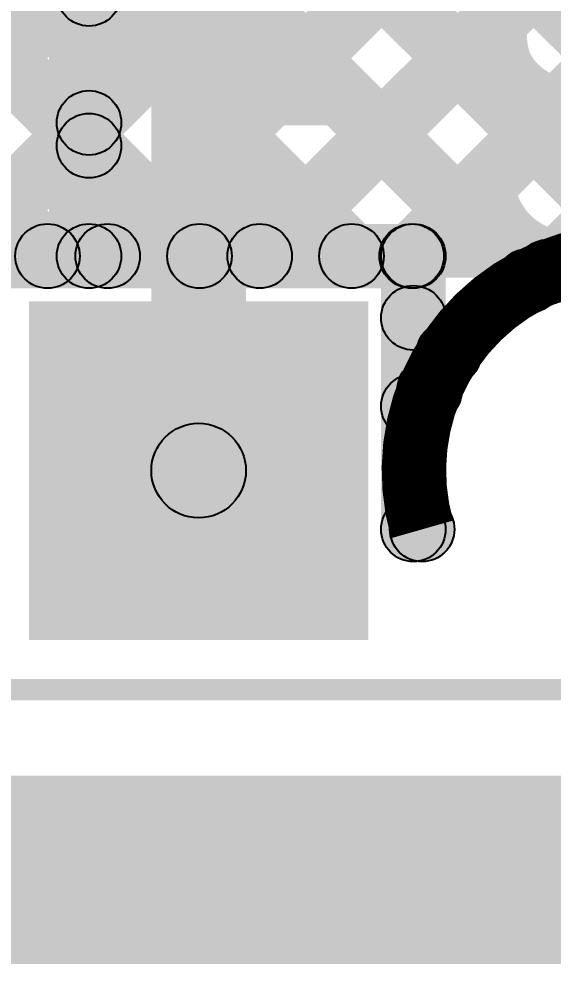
# Model space of a CAD drawing. Header units: millimetres. Extents: x 0 to 210, y 0 to 213.
# Drawn here: x 1.9288 to 2.053, y -0.1094 to 0.1107 of the extents above; entities that cross this region are included whole.
import ezdxf

# ---------------------------------------------------------------- set-up
doc = ezdxf.new("R2010")
doc.units = ezdxf.units.MM
doc.header["$MEASUREMENT"] = 0
for name, color, linetype in [('BottomLayer', 5, 'Continuous'), ('BottomSolder', 6, 'Continuous'), ('PadHoleLayer', 156, 'Continuous'), ('TopLayer', 1, 'Continuous'), ('TopOverlay', 2, 'Continuous'), ('TopSolder', 216, 'Continuous')]:
    doc.layers.add(name, color=color, linetype=linetype)

# ---------------------------------------------------------------- blocks, each defined once
blk = doc.blocks.new('HDR_F_1X4_15')
at = {"layer": 'BottomLayer'}
blk.add_hatch(color=5, dxfattribs=at).paths.add_polyline_path([(-0.03643, 0.03343), (0.03443, 0.03343), (0.03443, -0.03743), (-0.03643, -0.03743)])
h = blk.add_hatch(color=5, dxfattribs=at)
edge = h.paths.add_edge_path()
edge.add_arc((0.099, -0.002), 0.03543, 0, 360)
at = {"layer": 'BottomSolder'}
blk.add_hatch(color=6, dxfattribs=at).paths.add_polyline_path([(-0.04043, 0.03743), (0.03843, 0.03743), (0.03843, -0.04143), (-0.04043, -0.04143)])
h = blk.add_hatch(color=6, dxfattribs=at)
edge = h.paths.add_edge_path()
edge.add_arc((0.099, -0.002), 0.03943, 0, 360)
at = {"layer": 'PadHoleLayer'}
h = blk.add_hatch(color=156, dxfattribs=at)
edge = h.paths.add_edge_path()
edge.add_arc((-0.001, -0.002), 0.01772, 0, 360)
h = blk.add_hatch(color=156, dxfattribs=at)
edge = h.paths.add_edge_path()
edge.add_arc((0.099, -0.002), 0.01772, 0, 360)
at = {"layer": 'TopLayer'}
blk.add_hatch(color=1, dxfattribs=at).paths.add_polyline_path([(-0.03643, 0.03343), (0.03443, 0.03343), (0.03443, -0.03743), (-0.03643, -0.03743)])
h = blk.add_hatch(color=1, dxfattribs=at)
edge = h.paths.add_edge_path()
edge.add_arc((0.099, -0.002), 0.03543, 0, 360)
at = {"layer": 'TopOverlay'}
for points in [[(-0.06, 0.04293), (-0.06, 0.04793), (0.358, 0.04793), (0.358, 0.04293)], [(-0.06, -0.0555), (-0.06, -0.0505), (0.358, -0.0505), (0.358, -0.0555)]]:
    blk.add_hatch(color=2, dxfattribs=at).paths.add_polyline_path(points)
at = {"layer": 'TopSolder'}
blk.add_hatch(color=216, dxfattribs=at).paths.add_polyline_path([(-0.04043, 0.03743), (0.03843, 0.03743), (0.03843, -0.04143), (-0.04043, -0.04143)])
h = blk.add_hatch(color=216, dxfattribs=at)
edge = h.paths.add_edge_path()
edge.add_arc((0.099, -0.002), 0.03943, 0, 360)

msp = doc.modelspace()

# ---------------------------------------------------------------- hatches: boundary and pattern name
at = {"layer": 'BottomLayer'}
for points in [[(1.86798, -0.00124), (1.85738, 0.00937), (2.02891, 0.18091), (2.03952, 0.1703)], [(1.95471, 0.05014), (1.94411, 0.06074), (2.06411, 0.18075), (2.07471, 0.17014)], [(1.99007, 0.05014), (1.97946, 0.06074), (2.0993, 0.18058), (2.10991, 0.16998)], [(1.98653, 0.1705), (1.99714, 0.1811), (2.1366, 0.04164), (2.12599, 0.03103)], [(2.02542, 0.05014), (2.01482, 0.06074), (2.13449, 0.18042), (2.1451, 0.16981)], [(2.05712, 0.04648), (2.04651, 0.05709), (2.16968, 0.18026), (2.18029, 0.16965)], [(1.96613, 0.15554), (1.97674, 0.16615), (2.0826, 0.06029), (2.07199, 0.04968)], [(1.95762, 0.1287), (1.96823, 0.1393), (2.05256, 0.05497), (2.04196, 0.04436)], [(1.89344, 0.05958), (1.88283, 0.07018), (1.93899, 0.12634), (1.9496, 0.11574)], [(1.93606, 0.1149), (1.94667, 0.12551), (2.01143, 0.06074), (2.00082, 0.05014)], [(1.90183, 0.11377), (1.91244, 0.12438), (1.97608, 0.06074), (1.96547, 0.05014)], [(1.88074, 0.09951), (1.89135, 0.11012), (1.94072, 0.06074), (1.93011, 0.05014)], [(1.92064, 0.04794), (1.92064, 0.06294), (2.02051, 0.06294), (2.02051, 0.04794)], [(2.02801, -0.00818), (2.01301, -0.00818), (2.01301, 0.05544), (2.02801, 0.05544)], [(2.0152, 0.03576), (2.02581, 0.04636), (2.03407, 0.03811), (2.02346, 0.0275)], [(2.02581, 0.01517), (2.0152, 0.02578), (2.019, 0.02957), (2.0296, 0.01896)], [(1.343, -0.10939), (2.528, -0.10939), (2.528, -0.06551), (1.343, -0.06551)]]:
    msp.add_hatch(color=5, dxfattribs=at).paths.add_polyline_path(points)
h = msp.add_hatch(color=5, dxfattribs=at)
edge = h.paths.add_edge_path()
edge.add_arc((1.93542, 0.05544), 0.0075, 0, 360)
h = msp.add_hatch(color=5, dxfattribs=at)
edge = h.paths.add_edge_path()
edge.add_arc((1.94941, 0.05544), 0.0075, 0, 360)
h = msp.add_hatch(color=5, dxfattribs=at)
edge = h.paths.add_edge_path()
edge.add_arc((1.97077, 0.05544), 0.0075, 0, 360)
h = msp.add_hatch(color=5, dxfattribs=at)
edge = h.paths.add_edge_path()
edge.add_arc((1.98476, 0.05544), 0.0075, 0, 360)
h = msp.add_hatch(color=5, dxfattribs=at)
edge = h.paths.add_edge_path()
edge.add_arc((2.00613, 0.05544), 0.0075, 0, 360)
h = msp.add_hatch(color=5, dxfattribs=at)
edge = h.paths.add_edge_path()
edge.add_arc((2.02012, 0.05544), 0.0075, 0, 360)
h = msp.add_hatch(color=5, dxfattribs=at)
edge = h.paths.add_edge_path()
edge.add_arc((2.02051, 0.05544), 0.0075, 0, 360)
h = msp.add_hatch(color=5, dxfattribs=at)
edge = h.paths.add_edge_path()
edge.add_arc((2.02051, 0.05544), 0.0075, 0, 360)
h = msp.add_hatch(color=5, dxfattribs=at)
edge = h.paths.add_edge_path()
edge.add_arc((2.05182, 0.05178), 0.0075, 0, 360)
h = msp.add_hatch(color=5, dxfattribs=at)
edge = h.paths.add_edge_path()
edge.add_arc((2.04726, 0.04966), 0.0075, 0, 360)
h = msp.add_hatch(color=5, dxfattribs=at)
edge = h.paths.add_edge_path()
edge.add_arc((2.02051, 0.04106), 0.0075, 0, 360)
h = msp.add_hatch(color=5, dxfattribs=at)
edge = h.paths.add_edge_path()
edge.add_arc((2.02876, 0.0328), 0.0075, 0, 360)
h = msp.add_hatch(color=5, dxfattribs=at)
edge = h.paths.add_edge_path()
edge.add_arc((2.0243, 0.02426), 0.0075, 0, 360)
h = msp.add_hatch(color=5, dxfattribs=at)
edge = h.paths.add_edge_path()
edge.add_arc((2.02051, 0.02047), 0.0075, 0, 360)
h = msp.add_hatch(color=5, dxfattribs=at)
edge = h.paths.add_edge_path()
edge.add_arc((2.02051, -0.00818), 0.0075, 0, 360)
h = msp.add_hatch(color=5, dxfattribs=at)
edge = h.paths.add_edge_path()
edge.add_arc((2.02255, -0.00818), 0.0075, 0, 360)
at = {"layer": 'TopLayer'}
for points in [[(1.98157, 0.00551), (1.95957, 0.00551), (1.95957, 0.276), (1.98157, 0.276)], [(1.89841, 0.1172), (1.90902, 0.1278), (1.95038, 0.08644), (1.93977, 0.07584)], [(1.89344, 0.05958), (1.88283, 0.07018), (1.93977, 0.12712), (1.95038, 0.11651)], [(1.95257, 0.05544), (1.93757, 0.05544), (1.93757, 0.1225), (1.95257, 0.1225)], [(1.88074, 0.09951), (1.89135, 0.11012), (1.94072, 0.06074), (1.93011, 0.05014)], [(1.86798, -0.00124), (1.85738, 0.00937), (1.93977, 0.09177), (1.95038, 0.08116)], [(1.92064, 0.04794), (1.92064, 0.06294), (1.94507, 0.06294), (1.94507, 0.04794)]]:
    msp.add_hatch(color=1, dxfattribs=at).paths.add_polyline_path(points)
h = msp.add_hatch(color=1, dxfattribs=at)
edge = h.paths.add_edge_path()
edge.add_arc((1.94507, 0.11649), 0.0075, 0, 360)
h = msp.add_hatch(color=1, dxfattribs=at)
edge = h.paths.add_edge_path()
edge.add_arc((1.94507, 0.08646), 0.0075, 0, 360)
h = msp.add_hatch(color=1, dxfattribs=at)
edge = h.paths.add_edge_path()
edge.add_arc((1.94507, 0.08114), 0.0075, 0, 360)
h = msp.add_hatch(color=1, dxfattribs=at)
edge = h.paths.add_edge_path()
edge.add_arc((1.93542, 0.05544), 0.0075, 0, 360)
h = msp.add_hatch(color=1, dxfattribs=at)
edge = h.paths.add_edge_path()
edge.add_arc((1.94507, 0.05544), 0.0075, 0, 360)
h = msp.add_hatch(color=1, dxfattribs=at)
edge = h.paths.add_edge_path()
edge.add_arc((1.94507, 0.05544), 0.0075, 0, 360)
h = msp.add_hatch(color=1, dxfattribs=at)
edge = h.paths.add_edge_path()
edge.add_arc((1.97057, 0.00551), 0.011, 0, 360)

# ---------------------------------------------------------------- linework, layer by layer
at = {"layer": 'BottomLayer', "const_width": 0.015}
msp.add_lwpolyline([(2.02255, -0.00818, -1.149454), (2.12051, 0.00551)], format="xyb", dxfattribs=at)
at = {"layer": 'BottomLayer'}
for centre in [(1.93542, 0.05544), (1.94941, 0.05544), (1.97077, 0.05544), (1.98476, 0.05544), (2.00613, 0.05544), (2.02012, 0.05544), (2.02051, 0.05544), (2.02051, 0.05544), (2.05182, 0.05178), (2.04726, 0.04966), (2.02051, 0.04106), (2.02876, 0.0328), (2.0243, 0.02426), (2.02051, 0.02047), (2.02051, -0.00818), (2.02255, -0.00818)]:
    msp.add_circle(centre, 0.0075, dxfattribs=at)
at = {"layer": 'TopLayer'}
for centre, radius in [((1.94507, 0.11649), 0.0075), ((1.94507, 0.08646), 0.0075), ((1.94507, 0.08114), 0.0075), ((1.93542, 0.05544), 0.0075), ((1.94507, 0.05544), 0.0075), ((1.94507, 0.05544), 0.0075), ((1.97057, 0.00551), 0.011)]:
    msp.add_circle(centre, radius, dxfattribs=at)

# ---------------------------------------------------------------- block references
at = {"rotation": 360}
msp.add_blockref('HDR_F_1X4_15', (1.97157, 0.00751), dxfattribs=at)

# ---------------------------------------------------------------- texts
at = {"layer": 'TopOverlay'}
msp.add_text('TESTING', height=0.07, rotation=360, dxfattribs=at).set_placement((1.91157, 0.05375))

doc.saveas('drawing.dxf')
